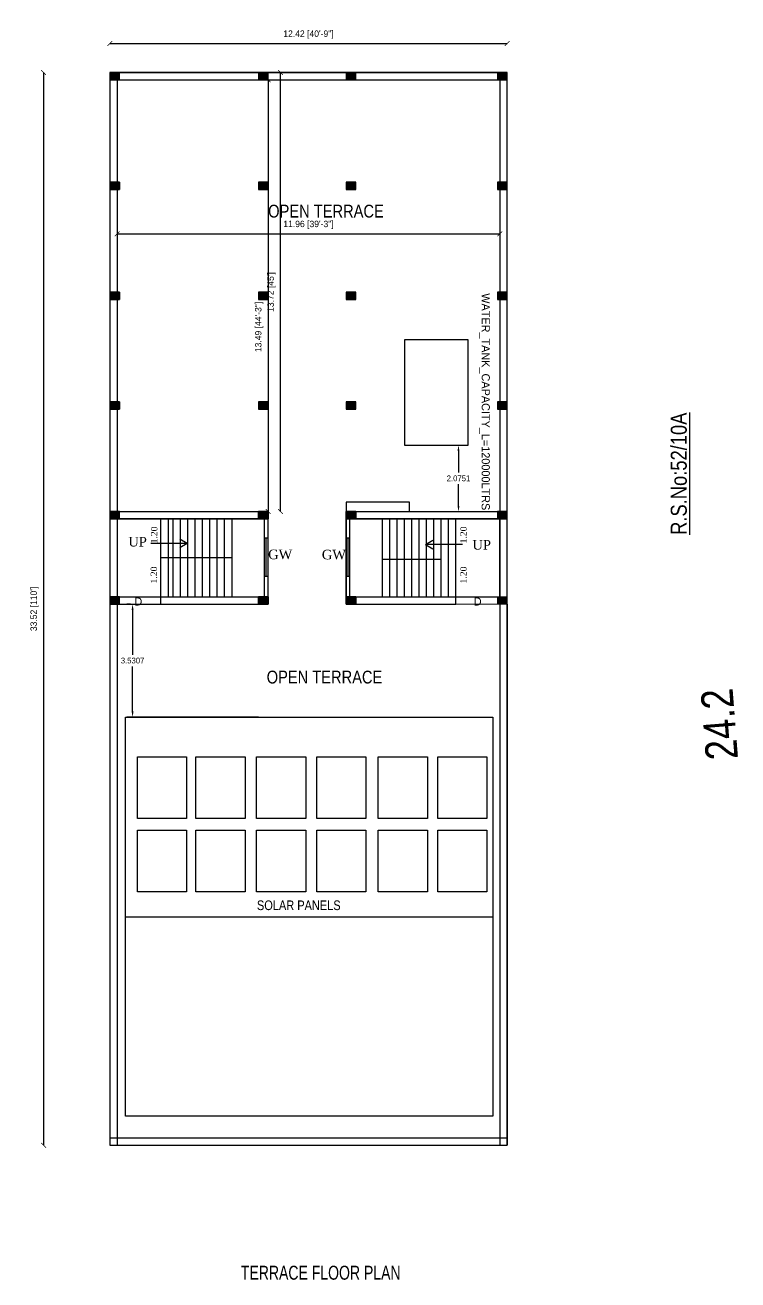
# Model space of a CAD drawing. Header units: metres. Extents: x 6103548.4 to 6103646, y -6659893.6 to -6659816.8.
# Drawn here: x 6103588.35 to 6103610.64, y -6659893.65 to -6659854.44 of the extents above; entities that cross this region are included whole.
import ezdxf

# ---------------------------------------------------------------- set-up
doc = ezdxf.new("R2010")
doc.units = ezdxf.units.M
doc.header["$LTSCALE"] = 500
doc.header["$MEASUREMENT"] = 0
doc.linetypes.add('DASHED', pattern=[0.75, 0.5, -0.25])
doc.linetypes.add('PHANTOM2', pattern=[1.25, 0.625, -0.125, 0.125, -0.125, 0.125, -0.125])
doc.layers.get('0').update_dxf_attribs({"linetype": 'CONTINUOUS'})
doc.layers.get('Defpoints').update_dxf_attribs({"linetype": 'CONTINUOUS'})
doc.layers.add('BLK_1_FLR_0_STAIR_1_LANDING_1', color=7, linetype='CONTINUOUS', lineweight=0)
doc.layers.add('DIST_EXIT', color=7, linetype='CONTINUOUS', lineweight=0)
for name, color, linetype in [('BLK_1_FLR_1_DRINKING_WATER', 7, 'CONTINUOUS'), ('BLK_1_FLR_1_ROOF_AREA', 54, 'CONTINUOUS'), ('BLK_1_STAIR_HEADROOM', 1, 'CONTINUOUS'), ('BLK_1_TERRACESERVICE_UTILITYDISTANCE', 1, 'CONTINUOUS'), ('SOLAR_PANEL', 3, 'CONTINUOUS'), ('TITLE', 7, 'CONTINUOUS'), ('WATER_TANK_CALCULATION', 150, 'CONTINUOUS')]:
    doc.layers.add(name, color=color, linetype=linetype)
doc.styles.add('ED', font='GOTHIC.TTF')
doc.styles.add('RM', font='GOTHIC.TTF')
doc.styles.get("Standard").update_dxf_attribs({"font": 'GOTHIC.TTF'})
doc.styles.add('TITLE1', font='GOTHIC.TTF', dxfattribs={"width": 0.75, "height": 0.2})
doc.styles.add('USA TEXT', font='GOTHIC.TTF')
doc.dimstyles.new('1-100-ED', dxfattribs={"dimtxt": 0.2, "dimasz": 0.15, "dimexe": 0.18, "dimexo": 0.0625, "dimgap": 0.15, "dimtad": 1, "dimzin": 0, "dimdsep": 46, "dimtxsty": 'USA TEXT', "dimblk": 'ARCHTICK', "dimcen": 0.1, "dimse1": 1, "dimse2": 1, "dimclrd": 256, "dimclrt": 256, "dimadec": 0, "dimazin": 0, "dimtfac": 1, "dimtofl": 0, "dimtmove": 0, "dimatfit": 3, "dimldrblk": 'ARCHTICK', "dimfxl": 0, "dimtolj": 1, "dimtzin": 0, "dimarcsym": 0})
doc.dimstyles.get("Standard").update_dxf_attribs({"dimtxt": 0.18, "dimasz": 0.18, "dimexe": 0.18, "dimexo": 0.0625, "dimgap": 0.09, "dimtad": 0, "dimtih": 1, "dimtoh": 1, "dimdec": 4, "dimzin": 0, "dimdsep": 46, "dimtxsty": 'Standard', "dimcen": 0.09, "dimadec": 0, "dimazin": 0, "dimtfac": 1, "dimtdec": 4, "dimtofl": 0, "dimtmove": 0, "dimatfit": 3, "dimfxl": 0, "dimtolj": 1, "dimtzin": 0, "dimarcsym": 0})

# ---------------------------------------------------------------- blocks, each defined once
blk = doc.blocks.new('_ArchTick')
at = {"color": 0, "linetype": 'ByBlock', "const_width": 0.15}
blk.add_lwpolyline([(-0.5, -0.5), (0.5, 0.5)], dxfattribs=at)
blk = doc.blocks.new('*D90')
at = {"layer": 'Defpoints', "color": 0}
for p in [(6103595.953, -6659856.153), (6103595.953, -6659869.643), (6103595.953, -6659869.643)]:
    blk.add_point(p, dxfattribs=at)
at = {"layer": 'DIST_EXIT', "linetype": 'PHANTOM2', "lineweight": -2}
blk.add_line((6103595.953, -6659856.153), (6103595.953, -6659869.643), dxfattribs=at)
at = {"layer": 'DIST_EXIT', "lineweight": -2, "xscale": 0.15, "yscale": 0.15, "zscale": 0.15}
for p, rotation in [((6103595.953, -6659856.153), 90), ((6103595.953, -6659869.643), 270)]:
    blk.add_blockref('_ArchTick', p, dxfattribs=dict(at, rotation=rotation))
at = {"layer": 'DIST_EXIT', "insert": (6103595.673, -6659863.874), "char_height": 0.2, "attachment_point": 5, "rotation": 90, "style": 'USA TEXT'}
blk.add_mtext('\\A1;13.49 [44\'-3"]', dxfattribs=at)
blk = doc.blocks.new('*D91')
at = {"layer": 'BLK_1_FLR_0_STAIR_1_LANDING_1', "lineweight": -2}
blk.add_line((6103588.933, -6659855.923), (6103588.933, -6659889.443), dxfattribs=at)
at = {"layer": 'Defpoints', "color": 0}
for p in [(6103591.003, -6659855.923), (6103588.933, -6659889.443), (6103591.003, -6659889.443)]:
    blk.add_point(p, dxfattribs=at)
at = {"layer": 'BLK_1_FLR_0_STAIR_1_LANDING_1', "lineweight": -2, "xscale": 0.15, "yscale": 0.15, "zscale": 0.15}
for p, rotation in [((6103588.933, -6659855.923), 90), ((6103588.933, -6659889.443), 270)]:
    blk.add_blockref('_ArchTick', p, dxfattribs=dict(at, rotation=rotation))
at = {"layer": 'BLK_1_FLR_0_STAIR_1_LANDING_1', "insert": (6103588.653, -6659872.683), "char_height": 0.2, "attachment_point": 5, "rotation": 90, "style": 'USA TEXT'}
blk.add_mtext("\\A1;33.52 [110']", dxfattribs=at)
blk = doc.blocks.new('*D92')
at = {"layer": 'BLK_1_TERRACESERVICE_UTILITYDISTANCE', "lineweight": -2}
blk.add_line((6103596.339, -6659869.643), (6103596.339, -6659855.923), dxfattribs=at)
at = {"layer": 'Defpoints', "color": 0}
for p in [(6103591.003, -6659855.923), (6103596.339, -6659855.923), (6103591.003, -6659869.643)]:
    blk.add_point(p, dxfattribs=at)
at = {"layer": 'BLK_1_TERRACESERVICE_UTILITYDISTANCE', "lineweight": -2, "xscale": 0.15, "yscale": 0.15, "zscale": 0.15}
for p, rotation in [((6103596.339, -6659855.923), 90), ((6103596.339, -6659869.643), 270)]:
    blk.add_blockref('_ArchTick', p, dxfattribs=dict(at, rotation=rotation))
at = {"layer": 'BLK_1_TERRACESERVICE_UTILITYDISTANCE', "insert": (6103596.06, -6659862.783), "char_height": 0.2, "attachment_point": 5, "rotation": 90, "style": 'USA TEXT'}
blk.add_mtext("\\A1;13.72 [45']", dxfattribs=at)
blk = doc.blocks.new('*D93')
at = {"layer": 'BLK_1_TERRACESERVICE_UTILITYDISTANCE', "lineweight": -2}
blk.add_line((6103591.233, -6659860.965), (6103603.193, -6659860.965), dxfattribs=at)
at = {"layer": 'Defpoints', "color": 0}
for p in [(6103591.233, -6659859.511), (6103603.193, -6659859.511), (6103603.193, -6659860.965)]:
    blk.add_point(p, dxfattribs=at)
at = {"layer": 'BLK_1_TERRACESERVICE_UTILITYDISTANCE', "lineweight": -2, "xscale": 0.15, "yscale": 0.15, "zscale": 0.15, "rotation": 180}
blk.add_blockref('_ArchTick', (6103591.233, -6659860.965), dxfattribs=at)
at = {"layer": 'BLK_1_TERRACESERVICE_UTILITYDISTANCE', "lineweight": -2, "xscale": 0.15, "yscale": 0.15, "zscale": 0.15}
blk.add_blockref('_ArchTick', (6103603.193, -6659860.965), dxfattribs=at)
at = {"layer": 'BLK_1_TERRACESERVICE_UTILITYDISTANCE', "insert": (6103597.213, -6659860.685), "char_height": 0.2, "attachment_point": 5, "style": 'USA TEXT'}
blk.add_mtext('\\A1;11.96 [39\'-3"]', dxfattribs=at)
blk = doc.blocks.new('*D94')
at = {"layer": 'BLK_1_TERRACESERVICE_UTILITYDISTANCE', "color": 0, "lineweight": -2}
for p, q in [((6103591.653, -6659872.533), (6103591.535, -6659872.533)), ((6103591.715, -6659872.713), (6103591.715, -6659874.114)), ((6103591.715, -6659875.884), (6103591.715, -6659874.483)), ((6103595.653, -6659876.064), (6103591.535, -6659876.064))]:
    blk.add_line(p, q, dxfattribs=at)
at = {"layer": 'BLK_1_TERRACESERVICE_UTILITYDISTANCE', "color": 0}
for points in [[(6103591.685, -6659872.713), (6103591.745, -6659872.713), (6103591.715, -6659872.533)], [(6103591.685, -6659875.884), (6103591.745, -6659875.884), (6103591.715, -6659876.064)]]:
    blk.add_solid(points, dxfattribs=at)
at = {"layer": 'Defpoints', "color": 0}
for p in [(6103591.715, -6659872.533), (6103591.715, -6659876.064), (6103595.715, -6659876.064)]:
    blk.add_point(p, dxfattribs=at)
at = {"layer": 'BLK_1_TERRACESERVICE_UTILITYDISTANCE', "color": 0, "insert": (6103591.715, -6659874.298), "char_height": 0.18, "attachment_point": 5}
blk.add_mtext('\\A1;3.5307', dxfattribs=at)
blk = doc.blocks.new('*D95')
at = {"layer": 'BLK_1_TERRACESERVICE_UTILITYDISTANCE', "color": 0, "lineweight": -2}
for p, q in [((6103600.97, -6659867.568), (6103602.082, -6659867.568)), ((6103601.902, -6659867.748), (6103601.902, -6659868.421)), ((6103601.902, -6659869.463), (6103601.902, -6659868.79)), ((6103600.97, -6659869.643), (6103602.082, -6659869.643))]:
    blk.add_line(p, q, dxfattribs=at)
at = {"layer": 'BLK_1_TERRACESERVICE_UTILITYDISTANCE', "color": 0}
for points in [[(6103601.872, -6659867.748), (6103601.932, -6659867.748), (6103601.902, -6659867.568)], [(6103601.872, -6659869.463), (6103601.932, -6659869.463), (6103601.902, -6659869.643)]]:
    blk.add_solid(points, dxfattribs=at)
at = {"layer": 'Defpoints', "color": 0}
for p in [(6103600.908, -6659867.568), (6103601.902, -6659867.568), (6103600.908, -6659869.643)]:
    blk.add_point(p, dxfattribs=at)
at = {"layer": 'BLK_1_TERRACESERVICE_UTILITYDISTANCE', "color": 0, "insert": (6103601.902, -6659868.605), "char_height": 0.18, "attachment_point": 5}
blk.add_mtext('\\A1;2.0751', dxfattribs=at)
blk = doc.blocks.new('*D96')
at = {"layer": 'BLK_1_FLR_0_STAIR_1_LANDING_1', "lineweight": -2}
blk.add_line((6103591.003, -6659855.02), (6103603.423, -6659855.02), dxfattribs=at)
at = {"layer": 'Defpoints', "color": 0}
for p in [(6103603.423, -6659855.02), (6103591.003, -6659855.923), (6103603.423, -6659855.923)]:
    blk.add_point(p, dxfattribs=at)
at = {"layer": 'BLK_1_FLR_0_STAIR_1_LANDING_1', "lineweight": -2, "xscale": 0.15, "yscale": 0.15, "zscale": 0.15, "rotation": 180}
blk.add_blockref('_ArchTick', (6103591.003, -6659855.02), dxfattribs=at)
at = {"layer": 'BLK_1_FLR_0_STAIR_1_LANDING_1', "lineweight": -2, "xscale": 0.15, "yscale": 0.15, "zscale": 0.15}
blk.add_blockref('_ArchTick', (6103603.423, -6659855.02), dxfattribs=at)
at = {"layer": 'BLK_1_FLR_0_STAIR_1_LANDING_1', "insert": (6103597.213, -6659854.74), "char_height": 0.2, "attachment_point": 5, "style": 'USA TEXT'}
blk.add_mtext('\\A1;12.42 [40\'-9"]', dxfattribs=at)

msp = doc.modelspace()

# ---------------------------------------------------------------- linework, layer by layer
at = {"lineweight": 25, "ltscale": 2}
for p, q in [((6103591.00256, -6659855.92288), (6103595.95256, -6659855.92288)), ((6103591.00256, -6659855.92288), (6103591.00256, -6659872.53288)), ((6103591.23256, -6659856.15288), (6103591.23256, -6659859.35288)), ((6103595.95256, -6659855.92288), (6103598.39256, -6659855.92288)), ((6103598.39256, -6659855.92288), (6103603.42256, -6659855.92288)), ((6103603.19256, -6659856.15288), (6103603.19256, -6659859.35288)), ((6103591.30256, -6659859.35288), (6103591.30256, -6659859.58288)), ((6103591.23256, -6659859.58288), (6103591.23256, -6659862.78288)), ((6103603.19256, -6659859.58288), (6103603.19256, -6659862.78288)), ((6103591.30256, -6659862.78288), (6103591.30256, -6659863.01288)), ((6103595.95256, -6659862.78288), (6103595.95256, -6659863.01288)), ((6103591.23256, -6659863.01288), (6103591.23256, -6659866.21288)), ((6103603.19256, -6659863.01288), (6103603.19256, -6659866.21288)), ((6103591.23256, -6659866.44288), (6103591.23256, -6659869.64288)), ((6103591.30256, -6659866.21288), (6103591.30256, -6659866.44288)), ((6103603.19256, -6659866.44288), (6103603.19256, -6659869.64288)), ((6103591.00256, -6659869.64288), (6103595.95256, -6659869.64288)), ((6103591.00256, -6659869.64288), (6103595.95256, -6659869.64288)), ((6103591.00256, -6659869.87288), (6103595.95256, -6659869.87288)), ((6103591.00256, -6659869.87288), (6103595.95256, -6659869.87288)), ((6103591.23256, -6659869.87288), (6103591.23256, -6659872.53288)), ((6103598.39256, -6659869.64288), (6103603.42256, -6659869.64288)), ((6103598.39256, -6659869.87288), (6103603.42256, -6659869.87288)), ((6103603.19256, -6659869.87288), (6103603.19256, -6659872.53288)), ((6103592.60256, -6659872.53288), (6103592.60256, -6659870.70288)), ((6103592.83256, -6659872.30288), (6103592.83256, -6659870.70288)), ((6103592.98256, -6659872.30288), (6103592.98256, -6659870.70288)), ((6103593.42371, -6659870.63706), (6103593.19371, -6659870.50401)), ((6103593.42371, -6659870.63706), (6103593.19371, -6659870.77011)), ((6103593.21256, -6659872.30288), (6103593.21256, -6659870.70288)), ((6103593.44256, -6659872.30288), (6103593.44256, -6659870.70288)), ((6103593.67256, -6659872.30288), (6103593.67256, -6659870.70288)), ((6103593.90256, -6659872.30288), (6103593.90256, -6659870.70288)), ((6103594.13256, -6659872.30288), (6103594.13256, -6659870.70288)), ((6103594.36256, -6659872.30288), (6103594.36256, -6659870.70288)), ((6103594.59256, -6659872.30288), (6103594.59256, -6659870.70288)), ((6103594.82256, -6659872.30288), (6103594.82256, -6659870.70288)), ((6103599.52256, -6659872.30288), (6103599.52256, -6659870.76314)), ((6103599.75256, -6659872.30288), (6103599.75256, -6659870.76314)), ((6103599.98256, -6659872.30288), (6103599.98256, -6659870.76314)), ((6103600.21256, -6659872.30288), (6103600.21256, -6659870.76314)), ((6103600.44256, -6659872.30288), (6103600.44256, -6659870.76314)), ((6103600.67256, -6659872.30288), (6103600.67256, -6659870.76314)), ((6103600.873, -6659870.66962), (6103601.103, -6659870.53657)), ((6103600.873, -6659870.66962), (6103601.103, -6659870.80267)), ((6103602.02859, -6659870.66962), (6103600.87859, -6659870.67285)), ((6103600.90256, -6659872.30288), (6103600.90256, -6659870.76314)), ((6103601.13256, -6659872.30288), (6103601.13256, -6659870.76314)), ((6103601.36256, -6659872.30288), (6103601.36256, -6659870.76314)), ((6103601.58756, -6659872.30288), (6103601.58756, -6659870.76314)), ((6103601.81756, -6659872.53288), (6103601.81756, -6659870.76314)), ((6103592.60256, -6659871.07288), (6103594.82256, -6659871.07288)), ((6103599.52256, -6659871.13314), (6103601.36256, -6659871.13314)), ((6103591.00256, -6659872.30288), (6103595.95256, -6659872.30288)), ((6103592.60256, -6659872.30288), (6103595.95256, -6659872.30288)), ((6103598.39256, -6659872.30288), (6103601.81756, -6659872.30288)), ((6103591.00256, -6659872.53288), (6103595.95256, -6659872.53288)), ((6103592.60256, -6659872.53288), (6103595.95256, -6659872.53288)), ((6103598.39256, -6659872.53288), (6103601.81756, -6659872.53288))]:
    msp.add_line(p, q, dxfattribs=at)
for p, q in [((6103591.30256, -6659856.15288), (6103603.12256, -6659856.15288)), ((6103595.83756, -6659872.30288), (6103595.83756, -6659869.87288)), ((6103595.95256, -6659872.30288), (6103595.95256, -6659869.87288)), ((6103598.39256, -6659872.30288), (6103598.39256, -6659869.87288)), ((6103598.50756, -6659872.30288), (6103598.50756, -6659869.87288)), ((6103593.42371, -6659870.63706), (6103592.28793, -6659870.63706)), ((6103595.83756, -6659870.4629), (6103595.95256, -6659870.4629)), ((6103595.89506, -6659871.6629), (6103595.89506, -6659870.4629)), ((6103598.39256, -6659870.4629), (6103598.50756, -6659870.4629)), ((6103598.45006, -6659871.6629), (6103598.45006, -6659870.4629)), ((6103595.83756, -6659871.6629), (6103595.95256, -6659871.6629)), ((6103598.39256, -6659871.6629), (6103598.50756, -6659871.6629)), ((6103591.00256, -6659872.53288), (6103591.00256, -6659889.44288)), ((6103591.23256, -6659872.53288), (6103591.23256, -6659889.44288)), ((6103603.19256, -6659872.53288), (6103603.19256, -6659889.44288)), ((6103603.42256, -6659872.53288), (6103603.42256, -6659889.44288)), ((6103591.49514, -6659882.30043), (6103602.97264, -6659882.30043)), ((6103591.00256, -6659889.21288), (6103603.42256, -6659889.21288)), ((6103591.00256, -6659889.44288), (6103603.42256, -6659889.44288))]:
    msp.add_line(p, q)
at = {"lineweight": 0}
for p, q in [((6103603.42256, -6659855.92288), (6103603.42256, -6659872.53288)), ((6103598.39256, -6659869.64288), (6103603.42256, -6659869.64288)), ((6103598.39256, -6659869.87288), (6103603.42256, -6659869.87288)), ((6103598.39256, -6659872.30288), (6103603.42256, -6659872.30288)), ((6103598.39256, -6659872.53288), (6103603.42256, -6659872.53288))]:
    msp.add_line(p, q, dxfattribs=at)
at = {"linetype": 'DASHED', "lineweight": 25}
for p, q in [((6103592.60256, -6659870.70288), (6103592.60256, -6659869.87288)), ((6103592.83256, -6659870.70288), (6103592.83256, -6659869.87288)), ((6103592.98256, -6659870.70288), (6103592.98256, -6659869.87288)), ((6103593.21256, -6659870.70288), (6103593.21256, -6659869.87288)), ((6103593.44256, -6659870.70288), (6103593.44256, -6659869.87288)), ((6103593.67256, -6659870.70288), (6103593.67256, -6659869.87288)), ((6103593.90256, -6659870.70288), (6103593.90256, -6659869.87288)), ((6103594.13256, -6659870.70288), (6103594.13256, -6659869.87288)), ((6103594.36256, -6659870.70288), (6103594.36256, -6659869.87288)), ((6103594.59256, -6659870.70288), (6103594.59256, -6659869.87288)), ((6103594.82256, -6659870.70288), (6103594.82256, -6659869.87288)), ((6103599.52256, -6659871.13314), (6103599.52256, -6659869.87288)), ((6103599.75256, -6659871.13314), (6103599.75256, -6659869.87288)), ((6103599.98256, -6659871.13314), (6103599.98256, -6659869.87288)), ((6103600.21256, -6659871.13314), (6103600.21256, -6659869.87288)), ((6103600.44256, -6659871.13314), (6103600.44256, -6659869.87288)), ((6103600.67256, -6659871.13314), (6103600.67256, -6659869.87288)), ((6103600.90256, -6659871.13314), (6103600.90256, -6659869.87288)), ((6103601.13256, -6659871.13314), (6103601.13256, -6659869.87288)), ((6103601.36256, -6659871.13314), (6103601.36256, -6659869.87288)), ((6103601.58756, -6659871.13314), (6103601.58756, -6659869.87288)), ((6103601.81756, -6659871.13314), (6103601.81756, -6659869.87288))]:
    msp.add_line(p, q, dxfattribs=at)
at = {"lineweight": 25, "ltscale": 2}
for points in [[(6103591.00256, -6659856.15288), (6103591.30256, -6659856.15288), (6103591.30256, -6659855.92288), (6103591.00256, -6659855.92288)], [(6103595.65256, -6659856.15288), (6103595.95256, -6659856.15288), (6103595.95256, -6659855.92288), (6103595.65256, -6659855.92288)], [(6103598.39256, -6659856.15288), (6103598.69256, -6659856.15288), (6103598.69256, -6659855.92288), (6103598.39256, -6659855.92288)], [(6103603.12256, -6659856.15288), (6103603.42256, -6659856.15288), (6103603.42256, -6659855.92288), (6103603.12256, -6659855.92288)], [(6103591.00256, -6659859.58288), (6103591.30256, -6659859.58288), (6103591.30256, -6659859.35288), (6103591.00256, -6659859.35288)], [(6103595.65256, -6659859.58288), (6103595.95256, -6659859.58288), (6103595.95256, -6659859.35288), (6103595.65256, -6659859.35288)], [(6103598.39256, -6659859.58288), (6103598.69256, -6659859.58288), (6103598.69256, -6659859.35288), (6103598.39256, -6659859.35288)], [(6103603.12256, -6659859.58288), (6103603.42256, -6659859.58288), (6103603.42256, -6659859.35288), (6103603.12256, -6659859.35288)], [(6103591.00256, -6659863.01288), (6103591.30256, -6659863.01288), (6103591.30256, -6659862.78288), (6103591.00256, -6659862.78288)], [(6103595.65256, -6659863.01288), (6103595.95256, -6659863.01288), (6103595.95256, -6659862.78288), (6103595.65256, -6659862.78288)], [(6103598.39256, -6659863.01288), (6103598.69256, -6659863.01288), (6103598.69256, -6659862.78288), (6103598.39256, -6659862.78288)], [(6103603.12256, -6659863.01288), (6103603.42256, -6659863.01288), (6103603.42256, -6659862.78288), (6103603.12256, -6659862.78288)], [(6103591.00256, -6659866.44288), (6103591.30256, -6659866.44288), (6103591.30256, -6659866.21288), (6103591.00256, -6659866.21288)], [(6103595.65256, -6659866.44288), (6103595.95256, -6659866.44288), (6103595.95256, -6659866.21288), (6103595.65256, -6659866.21288)], [(6103598.39256, -6659866.44288), (6103598.69256, -6659866.44288), (6103598.69256, -6659866.21288), (6103598.39256, -6659866.21288)], [(6103603.12256, -6659866.44288), (6103603.42256, -6659866.44288), (6103603.42256, -6659866.21288), (6103603.12256, -6659866.21288)], [(6103591.00256, -6659869.87288), (6103591.30256, -6659869.87288), (6103591.30256, -6659869.64288), (6103591.00256, -6659869.64288)], [(6103595.65256, -6659869.87288), (6103595.95256, -6659869.87288), (6103595.95256, -6659869.64288), (6103595.65256, -6659869.64288)], [(6103595.65256, -6659869.64288), (6103595.95256, -6659869.64288), (6103595.95256, -6659869.87288), (6103595.65256, -6659869.87288)], [(6103598.39256, -6659869.87288), (6103598.69256, -6659869.87288), (6103598.69256, -6659869.64288), (6103598.39256, -6659869.64288)], [(6103598.39256, -6659869.64288), (6103598.69256, -6659869.64288), (6103598.69256, -6659869.87288), (6103598.39256, -6659869.87288)], [(6103603.12256, -6659869.87288), (6103603.42256, -6659869.87288), (6103603.42256, -6659869.64288), (6103603.12256, -6659869.64288)], [(6103591.00256, -6659872.53288), (6103591.30256, -6659872.53288), (6103591.30256, -6659872.30288), (6103591.00256, -6659872.30288)], [(6103595.65256, -6659872.53288), (6103595.95256, -6659872.53288), (6103595.95256, -6659872.30288), (6103595.65256, -6659872.30288)], [(6103595.65256, -6659872.30288), (6103595.95256, -6659872.30288), (6103595.95256, -6659872.53288), (6103595.65256, -6659872.53288)], [(6103598.39256, -6659872.53288), (6103598.69256, -6659872.53288), (6103598.69256, -6659872.30288), (6103598.39256, -6659872.30288)], [(6103598.39256, -6659872.30288), (6103598.69256, -6659872.30288), (6103598.69256, -6659872.53288), (6103598.39256, -6659872.53288)]]:
    msp.add_lwpolyline(points, close=True, dxfattribs=at)
at = {"lineweight": 0}
msp.add_lwpolyline([(6103603.42256, -6659872.53288), (6103603.42256, -6659855.92288), (6103591.00256, -6659855.92288), (6103591.00256, -6659872.53288)], dxfattribs=at)
msp.add_lwpolyline([(6103603.12256, -6659872.53288), (6103603.42256, -6659872.53288), (6103603.42256, -6659872.30288), (6103603.12256, -6659872.30288)], close=True, dxfattribs=at)
at = {"lineweight": 30}
for points in [[(6103591.86654, -6659877.31038), (6103593.40309, -6659877.31038), (6103593.40309, -6659879.23568), (6103591.86654, -6659879.23568)], [(6103593.69301, -6659877.31038), (6103595.22956, -6659877.31038), (6103595.22956, -6659879.23568), (6103593.69301, -6659879.23568)], [(6103595.59196, -6659877.31038), (6103597.12851, -6659877.31038), (6103597.12851, -6659879.23568), (6103595.59196, -6659879.23568)], [(6103597.47167, -6659877.31038), (6103599.00823, -6659877.31038), (6103599.00823, -6659879.23568), (6103597.47167, -6659879.23568)], [(6103599.39619, -6659877.31038), (6103600.93274, -6659877.31038), (6103600.93274, -6659879.23568), (6103599.39619, -6659879.23568)], [(6103601.25114, -6659877.31038), (6103602.78769, -6659877.31038), (6103602.78769, -6659879.23568), (6103601.25114, -6659879.23568)], [(6103591.86654, -6659879.59329), (6103593.40309, -6659879.59329), (6103593.40309, -6659881.51859), (6103591.86654, -6659881.51859)], [(6103593.69301, -6659879.59329), (6103595.22956, -6659879.59329), (6103595.22956, -6659881.51859), (6103593.69301, -6659881.51859)], [(6103595.59196, -6659879.59329), (6103597.12851, -6659879.59329), (6103597.12851, -6659881.51859), (6103595.59196, -6659881.51859)], [(6103597.47167, -6659879.59329), (6103599.00823, -6659879.59329), (6103599.00823, -6659881.51859), (6103597.47167, -6659881.51859)], [(6103599.39619, -6659879.59329), (6103600.93274, -6659879.59329), (6103600.93274, -6659881.51859), (6103599.39619, -6659881.51859)], [(6103601.25114, -6659879.59329), (6103602.78769, -6659879.59329), (6103602.78769, -6659881.51859), (6103601.25114, -6659881.51859)]]:
    msp.add_lwpolyline(points, close=True, dxfattribs=at)
at = {"lineweight": 25, "ltscale": 2}
for points in [[(6103591.00256, -6659856.15288), (6103591.30256, -6659856.15288), (6103591.00256, -6659855.92288), (6103591.30256, -6659855.92288)], [(6103595.65256, -6659856.15288), (6103595.95256, -6659856.15288), (6103595.65256, -6659855.92288), (6103595.95256, -6659855.92288)], [(6103598.39256, -6659856.15288), (6103598.69256, -6659856.15288), (6103598.39256, -6659855.92288), (6103598.69256, -6659855.92288)], [(6103603.12256, -6659856.15288), (6103603.42256, -6659856.15288), (6103603.12256, -6659855.92288), (6103603.42256, -6659855.92288)], [(6103591.00256, -6659859.58288), (6103591.30256, -6659859.58288), (6103591.00256, -6659859.35288), (6103591.30256, -6659859.35288)], [(6103595.65256, -6659859.58288), (6103595.95256, -6659859.58288), (6103595.65256, -6659859.35288), (6103595.95256, -6659859.35288)], [(6103598.39256, -6659859.58288), (6103598.69256, -6659859.58288), (6103598.39256, -6659859.35288), (6103598.69256, -6659859.35288)], [(6103603.12256, -6659859.58288), (6103603.42256, -6659859.58288), (6103603.12256, -6659859.35288), (6103603.42256, -6659859.35288)], [(6103591.00256, -6659863.01288), (6103591.30256, -6659863.01288), (6103591.00256, -6659862.78288), (6103591.30256, -6659862.78288)], [(6103595.65256, -6659863.01288), (6103595.95256, -6659863.01288), (6103595.65256, -6659862.78288), (6103595.95256, -6659862.78288)], [(6103598.39256, -6659863.01288), (6103598.69256, -6659863.01288), (6103598.39256, -6659862.78288), (6103598.69256, -6659862.78288)], [(6103603.12256, -6659863.01288), (6103603.42256, -6659863.01288), (6103603.12256, -6659862.78288), (6103603.42256, -6659862.78288)], [(6103591.00256, -6659866.44288), (6103591.30256, -6659866.44288), (6103591.00256, -6659866.21288), (6103591.30256, -6659866.21288)], [(6103595.65256, -6659866.44288), (6103595.95256, -6659866.44288), (6103595.65256, -6659866.21288), (6103595.95256, -6659866.21288)], [(6103598.39256, -6659866.44288), (6103598.69256, -6659866.44288), (6103598.39256, -6659866.21288), (6103598.69256, -6659866.21288)], [(6103603.12256, -6659866.44288), (6103603.42256, -6659866.44288), (6103603.12256, -6659866.21288), (6103603.42256, -6659866.21288)], [(6103591.00256, -6659869.87288), (6103591.30256, -6659869.87288), (6103591.00256, -6659869.64288), (6103591.30256, -6659869.64288)], [(6103595.65256, -6659869.87288), (6103595.95256, -6659869.87288), (6103595.65256, -6659869.64288), (6103595.95256, -6659869.64288)], [(6103595.65256, -6659869.64288), (6103595.95256, -6659869.64288), (6103595.65256, -6659869.87288), (6103595.95256, -6659869.87288)], [(6103598.39256, -6659869.87288), (6103598.69256, -6659869.87288), (6103598.39256, -6659869.64288), (6103598.69256, -6659869.64288)], [(6103598.39256, -6659869.64288), (6103598.69256, -6659869.64288), (6103598.39256, -6659869.87288), (6103598.69256, -6659869.87288)], [(6103603.12256, -6659869.87288), (6103603.42256, -6659869.87288), (6103603.12256, -6659869.64288), (6103603.42256, -6659869.64288)], [(6103591.00256, -6659872.53288), (6103591.30256, -6659872.53288), (6103591.00256, -6659872.30288), (6103591.30256, -6659872.30288)], [(6103595.65256, -6659872.53288), (6103595.95256, -6659872.53288), (6103595.65256, -6659872.30288), (6103595.95256, -6659872.30288)], [(6103595.65256, -6659872.30288), (6103595.95256, -6659872.30288), (6103595.65256, -6659872.53288), (6103595.95256, -6659872.53288)], [(6103598.39256, -6659872.53288), (6103598.69256, -6659872.53288), (6103598.39256, -6659872.30288), (6103598.69256, -6659872.30288)], [(6103598.39256, -6659872.30288), (6103598.69256, -6659872.30288), (6103598.39256, -6659872.53288), (6103598.69256, -6659872.53288)]]:
    msp.add_solid(points, dxfattribs=at)
at = {"lineweight": 0}
msp.add_solid([(6103603.12256, -6659872.53288), (6103603.42256, -6659872.53288), (6103603.12256, -6659872.30288), (6103603.42256, -6659872.30288)], dxfattribs=at)
at = {"layer": 'BLK_1_FLR_0_STAIR_1_LANDING_1'}
for p, q in [((6103591.00256, -6659855.92288), (6103591.00256, -6659872.53288)), ((6103591.00256, -6659869.87288), (6103591.00256, -6659872.30288))]:
    msp.add_line(p, q, dxfattribs=at)
at = {"layer": 'BLK_1_FLR_1_DRINKING_WATER'}
msp.add_lwpolyline([(6103598.39256, -6659869.34344), (6103598.39256, -6659869.6443), (6103600.36862, -6659869.6443), (6103600.36862, -6659869.34344), (6103598.39256, -6659869.34344)], dxfattribs=at)
at = {"layer": 'BLK_1_FLR_1_ROOF_AREA'}
msp.add_lwpolyline([(6103591.00256, -6659855.92288), (6103591.00256, -6659889.44288), (6103603.42256, -6659889.44288), (6103603.42256, -6659855.92288), (6103591.00256, -6659855.92288)], dxfattribs=at)
at = {"layer": 'BLK_1_STAIR_HEADROOM'}
for points in [[(6103591.23256, -6659869.87288), (6103591.23256, -6659872.30288), (6103595.95256, -6659872.30288), (6103595.95256, -6659869.87288), (6103591.23256, -6659869.87288)], [(6103598.39256, -6659869.87288), (6103598.39256, -6659872.30288), (6103603.19256, -6659872.30288), (6103603.19256, -6659869.87288), (6103598.39256, -6659869.87288)]]:
    msp.add_lwpolyline(points, close=True, dxfattribs=at)
at = {"layer": 'SOLAR_PANEL', "color": 3}
msp.add_lwpolyline([(6103602.97264, -6659876.06358), (6103602.97264, -6659888.53728), (6103591.49514, -6659888.53728), (6103591.49514, -6659876.06358)], close=True, dxfattribs=at)
at = {"layer": 'WATER_TANK_CALCULATION', "linetype": 'ByBlock'}
msp.add_lwpolyline([(6103602.19954, -6659867.5678), (6103602.19954, -6659864.27113), (6103600.21032, -6659864.27113), (6103600.21032, -6659867.5678)], close=True, dxfattribs=at)

# ---------------------------------------------------------------- texts
at = {"style": 'RM'}
for p in [(6103591.77454, -6659872.57808), (6103602.38089, -6659872.57808)]:
    msp.add_text('D', height=0.25, dxfattribs=at).set_placement(p)
at = {"lineweight": 15}
for s, width, heights, insert, char_height, attachment_point in [('{\\fSwis721 Cn BT|b0|i0|c0|p34;OPEN TERRACE}', 4.9145917, [0], (6103595.95256, -6659860.46069), 0.4, 7), ('{\\fTimes New Roman|b0|i0|c0|p18;UP}', 5.6700349, [0.19498], (6103592.16117, -6659870.43413), 0.3, 3), ('{\\fTimes New Roman|b0|i0|c0|p18;UP}', 5.6700349, [0.19498], (6103602.91638, -6659870.53089), 0.3, 3), ('{\\fTimes New Roman|b0|i0|c0|p18;GW}', 5.6700349, [0], (6103595.95256, -6659870.83027), 0.3, 1), ('{\\fTimes New Roman|b0|i0|c0|p18;GW}', 5.6700349, [0], (6103597.63051, -6659870.83572), 0.3, 1), ('{\\fSwis721 Cn BT|b0|i0|c0|p34;OPEN TERRACE}', 4.9145917, [0], (6103595.90672, -6659875.01899), 0.4, 7)]:
    msp.add_mtext_dynamic_manual_height_columns(s, width=width, gutter_width=2.19908, heights=heights, dxfattribs=dict(at, insert=insert, char_height=char_height, attachment_point=attachment_point))
at = {"attachment_point": 1}
for s, width, heights, insert, char_height, rotation in [('{\\fSwis721 Cn BT|b0|i0|c0|p34;\\LR.S.No:52/10A}', 5.1941977, [0], (6103608.53674, -6659870.36951), 0.5, 90), ('{\\fSwis721 Cn BT|b0|i0|c0|p34;24.2}', 7.5845537, [1.75774], (6103609.64343, -6659877.43803), 1, 94.467753)]:
    msp.add_mtext_dynamic_manual_height_columns(s, width=width, gutter_width=1, heights=heights, dxfattribs=dict(at, insert=insert, char_height=char_height, rotation=rotation))
at = {"lineweight": 15, "char_height": 0.2, "attachment_point": 1, "rotation": 90}
for insert in [(6103592.28793, -6659870.63706), (6103601.9568, -6659870.63706), (6103592.28091, -6659871.8885), (6103601.9568, -6659871.8885)]:
    msp.add_mtext_dynamic_manual_height_columns('{\\fTimes New Roman|b0|i0|c0|p18;1.20}', width=5.6700349, gutter_width=2.19908, heights=[0], dxfattribs=dict(at, insert=insert))
at = {"color": 7, "lineweight": -2, "insert": (6103595.60177, -6659881.79357), "char_height": 0.3, "attachment_point": 1}
msp.add_mtext('{\\fSwis721 Cn BT|b0|i0|c0|p34;SOLAR PANELS}', dxfattribs=at)
at = {"layer": 'TITLE', "color": 5, "insert": (6103594.9774, -6659893.64891), "char_height": 0.4370086, "width": 20.4747039, "attachment_point": 7, "style": 'TITLE1'}
msp.add_mtext(' TERRACE FLOOR PLAN', dxfattribs=at)
at = {"layer": 'WATER_TANK_CALCULATION', "linetype": 'ByBlock', "insert": (6103602.88031, -6659869.60167), "char_height": 0.2537879, "attachment_point": 3, "rotation": 270, "style": 'ED'}
msp.add_mtext_dynamic_manual_height_columns('WATER_TANK_CAPACITY_L=120000LTRS', width=6.8667001, gutter_width=1.26894, heights=[0], dxfattribs=at)

# ---------------------------------------------------------------- dimensions: what is measured, and where the dimension line sits
at = {"layer": 'BLK_1_FLR_0_STAIR_1_LANDING_1'}
dim = msp.add_linear_dim(base=(6103603.42256, -6659855.01993), p1=(6103591.00256, -6659855.92288), p2=(6103603.42256, -6659855.92288), dimstyle='1-100-ED', dxfattribs=at)
dim.commit()
dim.dimension.update_dxf_attribs({"geometry": '*D96', "text_midpoint": (6103597.21256, -6659854.74035)})
dim = msp.add_linear_dim(base=(6103588.93255, -6659889.44288), p1=(6103591.00256, -6659855.92288), p2=(6103591.00256, -6659889.44288), angle=270, dimstyle='1-100-ED', dxfattribs=at)
dim.commit()
dim.dimension.update_dxf_attribs({"geometry": '*D91', "text_midpoint": (6103588.65298, -6659872.68288)})
at = {"layer": 'BLK_1_TERRACESERVICE_UTILITYDISTANCE', "color": 56}
dim = msp.add_linear_dim(base=(6103596.33924, -6659855.92288), p1=(6103591.00256, -6659869.64288), p2=(6103591.00256, -6659855.92288), angle=270, dimstyle='1-100-ED', dxfattribs=at)
dim.commit()
dim.dimension.update_dxf_attribs({"geometry": '*D92', "text_midpoint": (6103596.05967, -6659862.78288)})
dim = msp.add_linear_dim(base=(6103603.19256, -6659860.96472), p1=(6103591.23256, -6659859.51053), p2=(6103603.19256, -6659859.51053), dimstyle='1-100-ED', dxfattribs=at)
dim.commit()
dim.dimension.update_dxf_attribs({"geometry": '*D93', "text_midpoint": (6103597.21256, -6659860.68515)})
at = {"layer": 'BLK_1_TERRACESERVICE_UTILITYDISTANCE', "color": 2}
dim = msp.add_linear_dim(base=(6103601.90217, -6659867.5678), p1=(6103600.90756, -6659869.64288), p2=(6103600.90756, -6659867.5678), angle=90, dimstyle='Standard', override={"dimscale": 1}, dxfattribs=at)
dim.commit()
dim.dimension.update_dxf_attribs({"geometry": '*D95', "text_midpoint": (6103601.90217, -6659868.60534)})
at = {"layer": 'BLK_1_TERRACESERVICE_UTILITYDISTANCE', "color": 3}
dim = msp.add_linear_dim(base=(6103591.71506, -6659876.06358), p1=(6103591.71506, -6659872.53288), p2=(6103595.71506, -6659876.06358), angle=270, dimstyle='Standard', override={"dimscale": 1}, dxfattribs=at)
dim.commit()
dim.dimension.update_dxf_attribs({"geometry": '*D94', "text_midpoint": (6103591.71506, -6659874.29823)})
at = {"layer": 'DIST_EXIT'}
dim = msp.add_linear_dim(base=(6103595.95256, -6659869.64288), p1=(6103595.95256, -6659856.15288), p2=(6103595.95256, -6659869.64288), angle=270, dimstyle='1-100-ED', override={"dimfxl": 75, "dimarcsym": 2}, dxfattribs=at)
dim.commit()
dim.dimension.update_dxf_attribs({"geometry": '*D90', "text_midpoint": (6103595.95256, -6659863.87422), "dimtype": 160})

doc.saveas('drawing.dxf')
